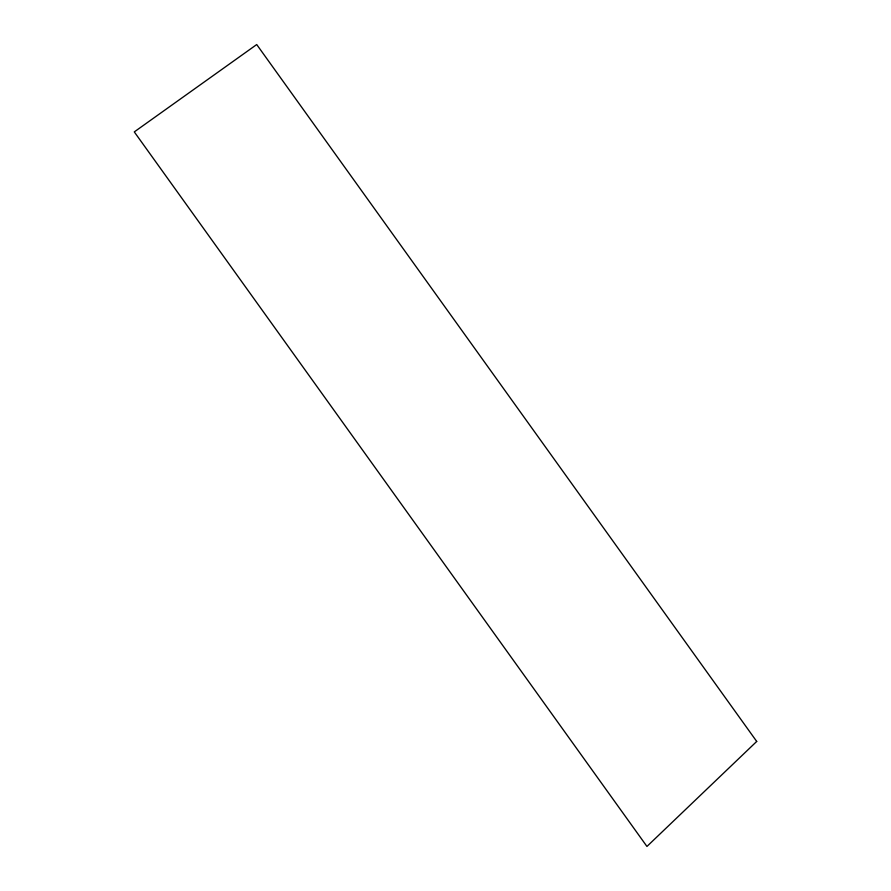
<?xml version="1.0" encoding="UTF-8"?>
<svg xmlns="http://www.w3.org/2000/svg" width="891" height="891" viewBox="0 0 891 891"><rect width="100%" height="100%" fill="white"/><g stroke="black" fill="none" stroke-linecap="round" stroke-linejoin="round"><path stroke-width="1.34" d="M756.715 741.446L646.944 846.45L134.285 131.901L256.719 44.55L756.715 741.446"/></g></svg>
